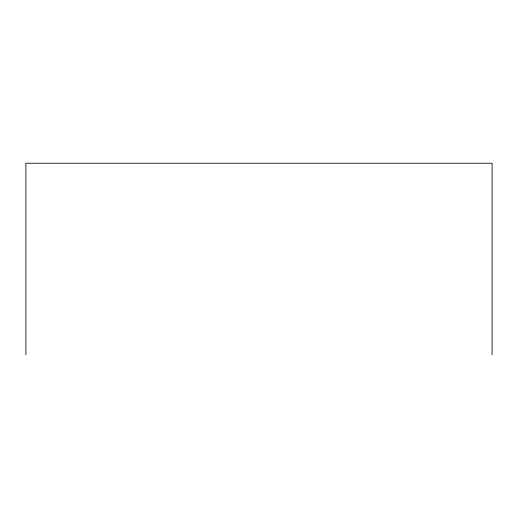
<?xml version="1.0" encoding="UTF-8"?>
<svg xmlns="http://www.w3.org/2000/svg" width="518" height="518" viewBox="0 0 518 518"><rect width="100%" height="100%" fill="white"/><g stroke="black" fill="none" stroke-linecap="round" stroke-linejoin="round"><path stroke-width="0.78" d="M492.1 354.772L492.1 163.228L25.9 163.228L25.9 354.772"/></g></svg>
